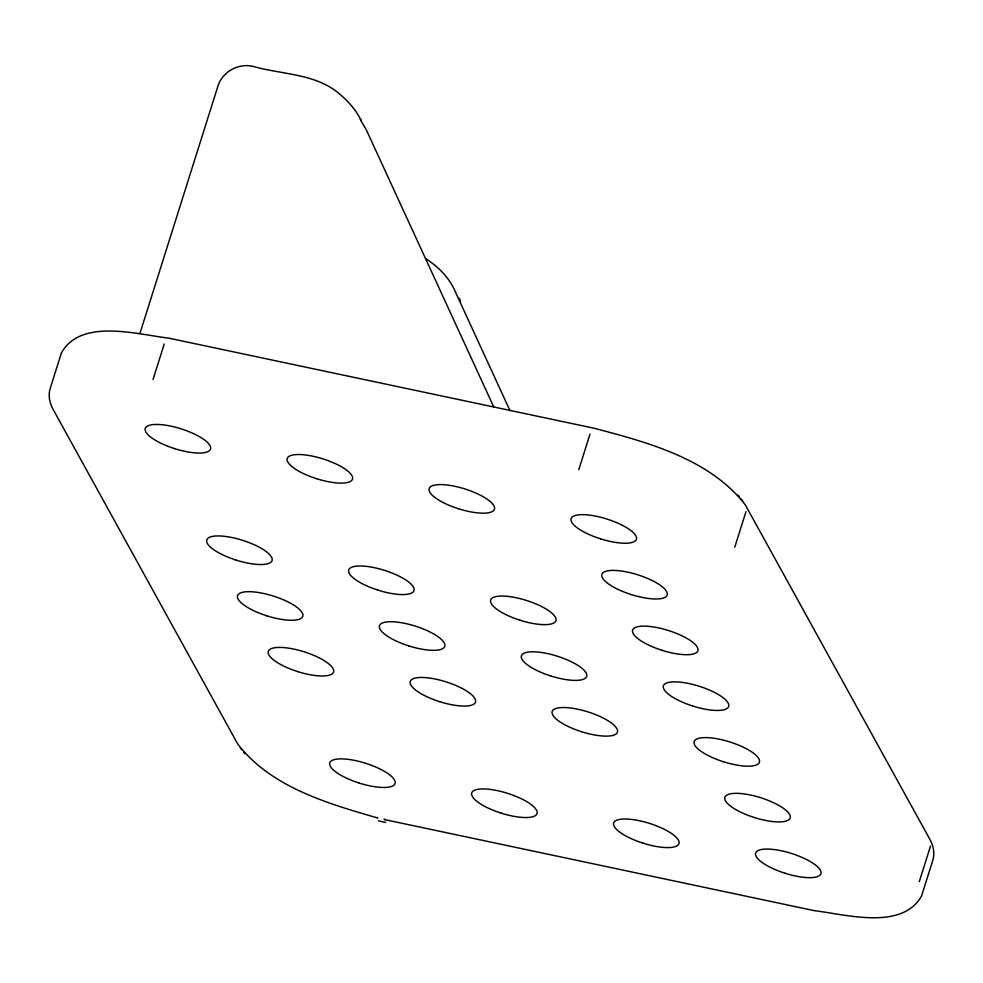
<?xml version="1.0" encoding="UTF-8"?>
<svg xmlns="http://www.w3.org/2000/svg" width="983" height="983" viewBox="0 0 983 983"><rect width="100%" height="100%" fill="white"/><g stroke="black" fill="none" stroke-linecap="round" stroke-linejoin="round"><path stroke-width="1.47" d="M139.905 333.569L217.821 86.43C222.367 71.562 238.857 62.531 253.811 66.586C282.232 74.634 315.224 73.479 338.963 93.459C347.761 100.831 355.674 109.42 360.773 119.803L360.343 119.078L361.326 121.155M153.016 379.549L164.222 344.001M578.778 469.714L589.984 434.167M734.768 547.212L745.974 511.664M919.289 881.628L930.508 846.093M384.586 819.589L814.551 910.713C845.773 914.35 902.222 930.827 921.599 895.857L932.806 860.322C934.98 853.207 933.334 845.601 929.795 839.212L745.286 504.832C709.701 458.926 647.834 442.338 594.027 428.219L168.535 338.103C137.288 334.466 80.815 317.964 61.401 352.934L50.194 388.482C48.02 395.596 49.666 403.202 53.205 409.579L237.702 743.959C270.841 787.236 327.56 803.455 377.791 818.016A9.781 1.769 -75.9 0 1 377.472 817.463M385.692 822.501L378.369 820.805M425.627 258.664C437.238 265.914 447.376 275.842 453.63 288.105L510.017 410.697M738.11 495.088L739.474 496.784M741.342 499.118L742.755 500.863M240.245 747.94L241.658 749.685M243.526 752.032L244.89 753.715M361.363 121.462L366.327 129.879L493.835 407.122M459.196 298.181L460.536 300.958M385.262 819.552A9.781 2.482 -77.3 0 1 384.07 818.986M600.453 538.819L595.391 537.074A34.233 10.408 17.5 0 1 571.701 522.157L571.012 520.277A34.233 10.408 17.5 0 1 612.114 520.818L616.98 522.759A34.233 10.408 17.5 0 1 634.33 533.683L635.804 535.735A34.233 10.408 17.5 0 1 600.453 538.819M458.508 508.752L453.433 507.019A34.233 10.408 17.5 0 1 429.755 492.09L429.055 490.21A34.233 10.408 17.5 0 1 470.169 490.75L475.022 492.692A34.233 10.408 17.5 0 1 492.372 503.615L493.859 505.667A34.233 10.408 17.5 0 1 458.508 508.752M316.551 478.684L311.488 476.952A34.233 10.408 17.5 0 1 287.798 462.035L287.11 460.142A34.233 10.408 17.5 0 1 328.211 460.683L333.077 462.624A34.233 10.408 17.5 0 1 350.427 473.548L351.902 475.6A34.233 10.408 17.5 0 1 316.551 478.684M631.209 594.555L626.146 592.81A34.233 10.408 17.5 0 1 602.456 577.893L601.768 576.013A34.233 10.408 17.5 0 1 642.87 576.554L647.736 578.495A34.233 10.408 17.5 0 1 665.086 589.419L666.56 591.471A34.233 10.408 17.5 0 1 631.209 594.555M174.605 448.629L169.531 446.884A34.233 10.408 17.5 0 1 145.853 431.967L145.152 430.075A34.233 10.408 17.5 0 1 186.266 430.615L191.12 432.557A34.233 10.408 17.5 0 1 208.47 443.493L209.957 445.545A34.233 10.408 17.5 0 1 174.605 448.629M661.964 650.291L656.902 648.547A34.233 10.408 17.5 0 1 633.212 633.63L632.524 631.75A34.233 10.408 17.5 0 1 673.625 632.29L678.491 634.232A34.233 10.408 17.5 0 1 695.841 645.155L697.316 647.207A34.233 10.408 17.5 0 1 661.964 650.291M520.007 620.224L514.945 618.491A34.233 10.408 17.5 0 1 491.254 603.562L490.566 601.682A34.233 10.408 17.5 0 1 531.68 602.223L536.534 604.164A34.233 10.408 17.5 0 1 553.884 615.088L555.37 617.14A34.233 10.408 17.5 0 1 520.007 620.224M378.062 590.156L372.999 588.424A34.233 10.408 17.5 0 1 349.309 573.507L348.609 571.615A34.233 10.408 17.5 0 1 389.723 572.155L394.576 574.097A34.233 10.408 17.5 0 1 411.938 585.032L413.413 587.084A34.233 10.408 17.5 0 1 378.062 590.156M692.72 706.027L687.658 704.283A34.233 10.408 17.5 0 1 663.967 689.366L663.267 687.486A34.233 10.408 17.5 0 1 704.381 688.026L709.235 689.968A34.233 10.408 17.5 0 1 726.584 700.891L728.071 702.943A34.233 10.408 17.5 0 1 692.72 706.027M236.104 560.101L231.042 558.356A34.233 10.408 17.5 0 1 207.352 543.439L206.663 541.547A34.233 10.408 17.5 0 1 247.777 542.1L252.631 544.029A34.233 10.408 17.5 0 1 269.981 554.965L271.468 557.017A34.233 10.408 17.5 0 1 236.104 560.101M550.763 675.96L545.7 674.227A34.233 10.408 17.5 0 1 522.01 659.298L521.322 657.418A34.233 10.408 17.5 0 1 562.436 657.959L567.289 659.9A34.233 10.408 17.5 0 1 584.639 670.824L586.114 672.876A34.233 10.408 17.5 0 1 550.763 675.96M408.817 645.905L403.755 644.16A34.233 10.408 17.5 0 1 380.065 629.243L379.364 627.351A34.233 10.408 17.5 0 1 420.478 627.891L425.332 629.833A34.233 10.408 17.5 0 1 442.682 640.769L444.169 642.821A34.233 10.408 17.5 0 1 408.817 645.905M723.476 761.764L718.401 760.019A34.233 10.408 17.5 0 1 694.723 745.102L694.023 743.222A34.233 10.408 17.5 0 1 735.137 743.762L739.99 745.704A34.233 10.408 17.5 0 1 757.34 756.627L758.827 758.679A34.233 10.408 17.5 0 1 723.476 761.764M266.86 615.837L261.797 614.092A34.233 10.408 17.5 0 1 238.107 599.175L237.419 597.295A34.233 10.408 17.5 0 1 278.521 597.836L283.387 599.777A34.233 10.408 17.5 0 1 300.737 610.701L302.211 612.753A34.233 10.408 17.5 0 1 266.86 615.837M581.518 731.696L576.456 729.964A34.233 10.408 17.5 0 1 552.765 715.034L552.077 713.154A34.233 10.408 17.5 0 1 593.179 713.695L598.045 715.636A34.233 10.408 17.5 0 1 615.395 726.56L616.869 728.612A34.233 10.408 17.5 0 1 581.518 731.696M439.573 701.641L434.498 699.896A34.233 10.408 17.5 0 1 410.82 684.979L410.12 683.087A34.233 10.408 17.5 0 1 451.234 683.627L456.087 685.569A34.233 10.408 17.5 0 1 473.437 696.505L474.924 698.557A34.233 10.408 17.5 0 1 439.573 701.641M754.219 817.5L749.157 815.755A34.233 10.408 17.5 0 1 725.466 800.838L724.778 798.958A34.233 10.408 17.5 0 1 765.892 799.498L770.746 801.44A34.233 10.408 17.5 0 1 788.096 812.363L789.582 814.415A34.233 10.408 17.5 0 1 754.219 817.5M297.616 671.573L292.553 669.828A34.233 10.408 17.5 0 1 268.863 654.911L268.175 653.031A34.233 10.408 17.5 0 1 309.276 653.572L314.142 655.514A34.233 10.408 17.5 0 1 331.492 666.437L332.967 668.489A34.233 10.408 17.5 0 1 297.616 671.573M784.975 873.236L779.912 871.491A34.233 10.408 17.5 0 1 756.222 856.574L755.534 854.694A34.233 10.408 17.5 0 1 796.648 855.235L801.501 857.176A34.233 10.408 17.5 0 1 818.851 868.1L820.338 870.152A34.233 10.408 17.5 0 1 784.975 873.236M643.029 843.168L637.967 841.436A34.233 10.408 17.5 0 1 614.277 826.506L613.576 824.626A34.233 10.408 17.5 0 1 654.69 825.167L659.544 827.108A34.233 10.408 17.5 0 1 676.894 838.032L678.381 840.084A34.233 10.408 17.5 0 1 643.029 843.168M501.072 813.113L496.01 811.368A34.233 10.408 17.5 0 1 472.319 796.451L471.631 794.559A34.233 10.408 17.5 0 1 512.745 795.1L517.599 797.041A34.233 10.408 17.5 0 1 534.949 807.977L536.435 810.029A34.233 10.408 17.5 0 1 501.072 813.113M359.127 783.046L354.064 781.301A34.233 10.408 17.5 0 1 330.374 766.384L329.674 764.504A34.233 10.408 17.5 0 1 370.788 765.044L375.641 766.986A34.233 10.408 17.5 0 1 392.991 777.909L394.478 779.961A34.233 10.408 17.5 0 1 359.127 783.046"/></g></svg>
